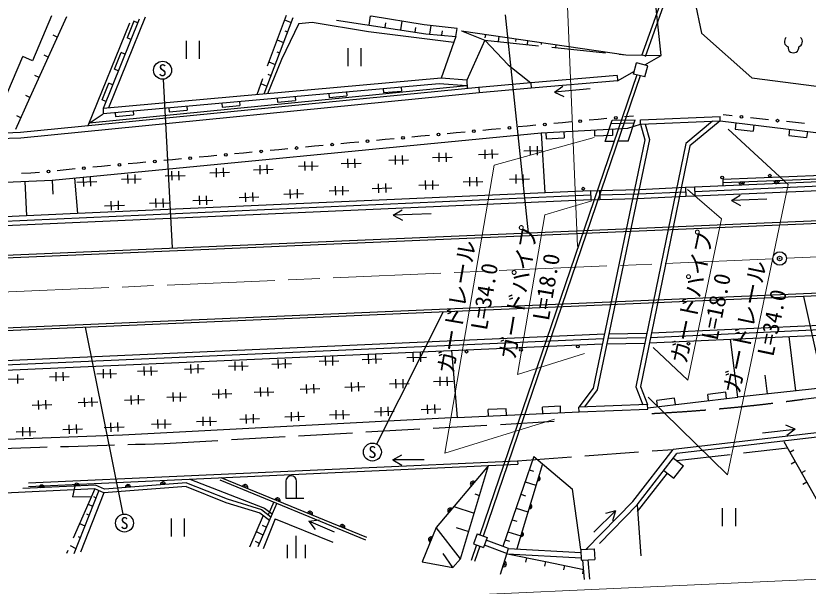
# Model space of a CAD drawing. Units: millimetres, scale not verified. Extents: x 40000 to 680000, y 20000 to 380000.
# Drawn here: x 384780 to 472979, y 256106 to 319569 of the extents above; entities that cross this region are included whole.
import ezdxf
from ezdxf.enums import TextEntityAlignment as Align

# ---------------------------------------------------------------- set-up
doc = ezdxf.new("R2010")
doc.units = ezdxf.units.MM
doc.header["$LTSCALE"] = 1000
doc.header["$PDMODE"] = 32
doc.header["$PDSIZE"] = 500
doc.linetypes.add('CHAIN', pattern=[18.5, 12, -1.5, 3.5, -1.5])
doc.linetypes.add('DASHED', pattern=[7.5, 6, -1.5])
for name, color, linetype, lineweight in [('M-BGD', 7, 'Continuous', 25), ('M-BGD-EXST', 7, 'Continuous', 25), ('M-BMK', 2, 'CHAIN', 13), ('M-BMK-SRVR', 3, 'Continuous', 25), ('M-STR-HTXT', 7, 'Continuous', 13)]:
    doc.layers.add(name, color=color, linetype=linetype, lineweight=lineweight)
doc.styles.add('ＭＳ ゴシック', font='')
doc.styles.get('ＭＳ ゴシック').set_extended_font_data('MS Gothic')

msp = doc.modelspace()

# ---------------------------------------------------------------- linework, layer by layer
at = {"layer": 'M-BGD', "linetype": 'DASHED'}
for p, q in [((456621, 315151), (455980, 321293)), ((460330, 321397), (461121, 317655)), ((456454, 320786), (454139, 314277)), ((456831, 320652), (454528, 314178)), ((414864, 319603), (411590, 310794)), ((430245, 318556), (424143, 319578)), ((433905, 318160), (430245, 318556)), ((437005, 316863), (434994, 312422)), ((437005, 316863), (452671, 315214)), ((437005, 316863), (439578, 314104)), ((439578, 314104), (442110, 312111)), ((442110, 312111), (436303, 311609)), ((442158, 311513), (436351, 311010)), ((454059, 299759), (459355, 299999)), ((454163, 300260), (459335, 300499)), ((453953, 299254), (459375, 299500)), ((472425, 276910), (530317, 284066)), ((401285, 271986), (445469, 274495)), ((440636, 270066), (457970, 271328)), ((458322, 270097), (470673, 271482)), ((453988, 264396), (457336, 268668)), ((393555, 266951), (390430, 259733)), ((413483, 265471), (412859, 264046)), ((413829, 265329), (413314, 264151)), ((453930, 265146), (449151, 260256)), ((412314, 263963), (410779, 260441)), ((439625, 260297), (437146, 261218)), ((436058, 260686), (435472, 258967)), ((436433, 260548), (435850, 258838)), ((439501, 259703), (436939, 260655))]:
    msp.add_line(p, q, dxfattribs=at)
at = {"layer": 'M-BGD'}
for p, q in [((388740, 319557), (386642, 314581)), ((390414, 319459), (388382, 314971)), ((399186, 319417), (395111, 309328)), ((415618, 319333), (412375, 310863)), ((424210, 319567), (424067, 318536)), ((397418, 318747), (392800, 307313)), ((398494, 319186), (394490, 309273)), ((397931, 318986), (397182, 317130)), ((398340, 318805), (397931, 318986)), ((416291, 318733), (414345, 314708)), ((414683, 319116), (415422, 318820)), ((416291, 318733), (417784, 318850)), ((420483, 319084), (430410, 317567)), ((425921, 318790), (425848, 318264)), ((427743, 318975), (427607, 317995)), ((430970, 318478), (430838, 317529)), ((414707, 317909), (415024, 317782)), ((429285, 318263), (429213, 317749)), ((430410, 317567), (433773, 317270)), ((432231, 317889), (432164, 317412)), ((433773, 317270), (433905, 318160)), ((434400, 317885), (452671, 315214)), ((434400, 317885), (437005, 316863)), ((461121, 317655), (466718, 312666)), ((389398, 317215), (388943, 317421)), ((397591, 316950), (397182, 317130)), ((413861, 316902), (414577, 316615)), ((433773, 317270), (432124, 312620)), ((437035, 317112), (437089, 317492)), ((438507, 316705), (438587, 317273)), ((440450, 316731), (440487, 316995)), ((441729, 316366), (441791, 316805)), ((443279, 316394), (443306, 316583)), ((444887, 316033), (444931, 316346)), ((383268, 309640), (385546, 315043)), ((386642, 314581), (385546, 315043)), ((388382, 314971), (386351, 310482)), ((388382, 314971), (387927, 315177)), ((395769, 313631), (396518, 315487)), ((396927, 315306), (396518, 315487)), ((413829, 315560), (414127, 315441)), ((452671, 315214), (456621, 315151)), ((454810, 314106), (456621, 315151)), ((414345, 314708), (412790, 310900)), ((412947, 314444), (413640, 314167)), ((453547, 313087), (453869, 314346)), ((455129, 314024), (453869, 314346)), ((454807, 312765), (455129, 314024)), ((396177, 313451), (395769, 313631)), ((451758, 312345), (453635, 313427)), ((387366, 312727), (386911, 312933)), ((432124, 312620), (394490, 309273)), ((412841, 313080), (413173, 312947)), ((434994, 312422), (432124, 312620)), ((434994, 312422), (435004, 311482)), ((453889, 312999), (436445, 261822)), ((454278, 312900), (436820, 261684)), ((451706, 312943), (442110, 312111)), ((451758, 312345), (442158, 311513)), ((451706, 312943), (451758, 312345)), ((454807, 312765), (453547, 313087)), ((466718, 312666), (490113, 309666)), ((436293, 311608), (385304, 306573)), ((435000, 311781), (392927, 307627)), ((394388, 310212), (395137, 312067)), ((431886, 311996), (394493, 308671)), ((395546, 311887), (395137, 312067)), ((412049, 312029), (412718, 311760)), ((425677, 311444), (425714, 311022)), ((427669, 311621), (427707, 311199)), ((435000, 311781), (431886, 311996)), ((436303, 311609), (436351, 311010)), ((442110, 312111), (442158, 311513)), ((386351, 310482), (384737, 306917)), ((436351, 311010), (385345, 305974)), ((386351, 310482), (385895, 310689)), ((415860, 310571), (415898, 310149)), ((419608, 310904), (419646, 310482)), ((419646, 310482), (421638, 310659)), ((421600, 311081), (421638, 310659)), ((425714, 311022), (427707, 311199)), ((394797, 310031), (394388, 310212)), ((407696, 309845), (407734, 309423)), ((407734, 309423), (409726, 309600)), ((409688, 310022), (409726, 309600)), ((413868, 310394), (413906, 309972)), ((413906, 309972), (415898, 310149)), ((394490, 309273), (394493, 308671)), ((395848, 308791), (395886, 308370)), ((397840, 308969), (397878, 308547)), ((401827, 309323), (401864, 308901)), ((401864, 308901), (403856, 309078)), ((403819, 309500), (403856, 309078)), ((385335, 308238), (384879, 308444)), ((392927, 307627), (394493, 308671)), ((395886, 308370), (397878, 308547)), ((449585, 308044), (448599, 307950)), ((450572, 308137), (449585, 308044)), ((450378, 305574), (451163, 307944)), ((451163, 307944), (453717, 308011)), ((453532, 308418), (452545, 308324)), ((452932, 305641), (453717, 308011)), ((454324, 307998), (463171, 308384)), ((454333, 307498), (454324, 307998)), ((454333, 307498), (463179, 307883)), ((462346, 307843), (459357, 305374)), ((463179, 307883), (459810, 305096)), ((463179, 307883), (463171, 308384)), ((463179, 307883), (502707, 303112)), ((464538, 308442), (463533, 308550)), ((467553, 308120), (466548, 308227)), ((468558, 308012), (467553, 308120)), ((438732, 307015), (437745, 306922)), ((441692, 307296), (440705, 307202)), ((442678, 307389), (441692, 307296)), ((443240, 306567), (452914, 307053)), ((445639, 307670), (444652, 307576)), ((446625, 307763), (445639, 307670)), ((451048, 307594), (453601, 307661)), ((451186, 306967), (451211, 306267)), ((452914, 307053), (454333, 307498)), ((454333, 307498), (454802, 305758)), ((454843, 307520), (455323, 305805)), ((464945, 307670), (464867, 306975)), ((464867, 306975), (466853, 306735)), ((466931, 307431), (466853, 306735)), ((471574, 307689), (470569, 307797)), ((470902, 306951), (470824, 306256)), ((472579, 307581), (471574, 307689)), ((385304, 306573), (351528, 305336)), ((388815, 301273), (443240, 306567)), ((429852, 306174), (428865, 306080)), ((430838, 306267), (429852, 306174)), ((433798, 306548), (432812, 306454)), ((434785, 306641), (433798, 306548)), ((437745, 306922), (436758, 306828)), ((443240, 306567), (443662, 299875)), ((443792, 306594), (443816, 305895)), ((445789, 306695), (445814, 305995)), ((449189, 306866), (449213, 306166)), ((451211, 306267), (449213, 306166)), ((470824, 306256), (472809, 306016)), ((472888, 306711), (472809, 306016)), ((385345, 305974), (351548, 304736)), ((421958, 305425), (420972, 305332)), ((422945, 305519), (421958, 305425)), ((425905, 305799), (424918, 305706)), ((426892, 305893), (425905, 305799)), ((443816, 305895), (445814, 305995)), ((454802, 305758), (449029, 278152)), ((455323, 305805), (449495, 277935)), ((451367, 305600), (450378, 305574)), ((452932, 305641), (451793, 305611)), ((459357, 305374), (453798, 278299)), ((410118, 304303), (409132, 304210)), ((411105, 304397), (410118, 304303)), ((414065, 304677), (413078, 304584)), ((415052, 304771), (414065, 304677)), ((418012, 305051), (417025, 304958)), ((418998, 305145), (418012, 305051)), ((431854, 304313), (431880, 303313)), ((432654, 304333), (432679, 303334)), ((436976, 304666), (437002, 303666)), ((437776, 304687), (437801, 303687)), ((441313, 304541), (443365, 304593)), ((442000, 305059), (442025, 304059)), ((442800, 305079), (442825, 304079)), ((459810, 305096), (454316, 278335)), ((402225, 303555), (401238, 303462)), ((403212, 303649), (402225, 303555)), ((406172, 303929), (405185, 303836)), ((407158, 304023), (406172, 303929)), ((421695, 303646), (421721, 302646)), ((422495, 303666), (422520, 302666)), ((426307, 303494), (428506, 303551)), ((426994, 304012), (427019, 303012)), ((427793, 304032), (427819, 303033)), ((431167, 303795), (433366, 303851)), ((436289, 304148), (438488, 304205)), ((460334, 300539), (529282, 303533)), ((391372, 302527), (390385, 302433)), ((394332, 302807), (393345, 302714)), ((395318, 302901), (394332, 302807)), ((398278, 303181), (397292, 303088)), ((399265, 303275), (398278, 303181)), ((407068, 302625), (407094, 301625)), ((407868, 302646), (407894, 301646)), ((411922, 302965), (411948, 301966)), ((412722, 302986), (412747, 301986)), ((416233, 302827), (418432, 302883)), ((416920, 303345), (416945, 302345)), ((417720, 303365), (417745, 302366)), ((421008, 303128), (423207, 303184)), ((460354, 300040), (529312, 303034)), ((460375, 299540), (529341, 302535)), ((386438, 302059), (385425, 302018)), ((387425, 302153), (386438, 302059)), ((390385, 302433), (389398, 302340)), ((397217, 301899), (397242, 300899)), ((398017, 301920), (398042, 300920)), ((401416, 301754), (403616, 301811)), ((402103, 302272), (402129, 301272)), ((402903, 302292), (402929, 301293)), ((406381, 302107), (408581, 302164)), ((411235, 302448), (413434, 302504)), ((440430, 301899), (440456, 300899)), ((441230, 301920), (441255, 300920)), ((322983, 298566), (388815, 301273)), ((385798, 301149), (385950, 297312)), ((388822, 301274), (388882, 299744)), ((391326, 301517), (391626, 297560)), ((391585, 301067), (393784, 301124)), ((392271, 301585), (392297, 300585)), ((393071, 301606), (393097, 300606)), ((396530, 301381), (398729, 301438)), ((425123, 300885), (425148, 299885)), ((425923, 300906), (425948, 299906)), ((429656, 300714), (431855, 300770)), ((430343, 301232), (430369, 300232)), ((431143, 301252), (431168, 300253)), ((434582, 301087), (436781, 301143)), ((435269, 301605), (435294, 300605)), ((436068, 301625), (436094, 300625)), ((439743, 301381), (441942, 301438)), ((463470, 301375), (463493, 300677)), ((448762, 300102), (391626, 297560)), ((410326, 299878), (410352, 298878)), ((411126, 299898), (411151, 298899)), ((415284, 300244), (415310, 299244)), ((416084, 300265), (416110, 299265)), ((419642, 300094), (421842, 300151)), ((420329, 300612), (420355, 299612)), ((421129, 300632), (421155, 299633)), ((424436, 300367), (426635, 300424)), ((448762, 300102), (449761, 300142)), ((448762, 300102), (448802, 299102)), ((449761, 300142), (454163, 300260)), ((449761, 300142), (449802, 299143)), ((459335, 300499), (460334, 300539)), ((459335, 300499), (459375, 299500)), ((460334, 300539), (460375, 299540)), ((448784, 299602), (321991, 293962)), ((448806, 299103), (322007, 293462)), ((400337, 299230), (400363, 298230)), ((401137, 299251), (401163, 298251)), ((404497, 299007), (406697, 299063)), ((405184, 299524), (405210, 298525)), ((405984, 299545), (406010, 298545)), ((409639, 299360), (411838, 299416)), ((414597, 299726), (416797, 299783)), ((448802, 299102), (449802, 299143)), ((449766, 299642), (454058, 299757)), ((449772, 299142), (453953, 299254)), ((459375, 299500), (460375, 299540)), ((345230, 291306), (523733, 298929)), ((345244, 291006), (523750, 298629)), ((394666, 298438), (396865, 298494)), ((395353, 298955), (395378, 297956)), ((396152, 298976), (396178, 297976)), ((399650, 298712), (401849, 298769)), ((391626, 297560), (321948, 294520)), ((524513, 290892), (321114, 282139)), ((524523, 290592), (321131, 281840)), ((455536, 284278), (496368, 286178)), ((455308, 283166), (496413, 285079)), ((455432, 283773), (496388, 285678)), ((321722, 278505), (450290, 284180)), ((450803, 284190), (455023, 284268)), ((321750, 278005), (450184, 283675)), ((450570, 283078), (454795, 283157)), ((450697, 283685), (454920, 283763)), ((465155, 277142), (464346, 283587)), ((470844, 283889), (471552, 277826)), ((321783, 277406), (450058, 283069)), ((433926, 274887), (433311, 282330)), ((419215, 281652), (419241, 280653)), ((420015, 281673), (420041, 280673)), ((423327, 281341), (425526, 281397)), ((424013, 281858), (424039, 280859)), ((424813, 281879), (424839, 280879)), ((428301, 281547), (430501, 281603)), ((428988, 282064), (429014, 281065)), ((429788, 282085), (429814, 281085)), ((399022, 280534), (399047, 279534)), ((399821, 280554), (399847, 279555)), ((404232, 280769), (404258, 279770)), ((405032, 280790), (405057, 279790)), ((408461, 280575), (410660, 280632)), ((409148, 281093), (409174, 280093)), ((409948, 281114), (409973, 280114)), ((413259, 280811), (415458, 280867)), ((413946, 281329), (413972, 280329)), ((414746, 281349), (414772, 280349)), ((418528, 281135), (420728, 281191)), ((384956, 279671), (384982, 278671)), ((389219, 279916), (389245, 278916)), ((390019, 279936), (390045, 278936)), ((393802, 279722), (396001, 279778)), ((394489, 280239), (394514, 279240)), ((395288, 280260), (395314, 279260)), ((398335, 280016), (400534, 280072)), ((403545, 280251), (405744, 280308)), ((383469, 279133), (385669, 279189)), ((388532, 279398), (390732, 279454)), ((422100, 278782), (422126, 277783)), ((422900, 278803), (422925, 277803)), ((427045, 279135), (427071, 278136)), ((427845, 279156), (427871, 278156)), ((431274, 278868), (433474, 278924)), ((431961, 279386), (431987, 278386)), ((432761, 279406), (432787, 278407)), ((468164, 279574), (468407, 277490)), ((407323, 278002), (407349, 277003)), ((408123, 278023), (408148, 277023)), ((411989, 278208), (412014, 277209)), ((412788, 278229), (412814, 277229)), ((416424, 278044), (418623, 278100)), ((417111, 278561), (417136, 277562)), ((417910, 278582), (417936, 277582)), ((421413, 278264), (423612, 278321)), ((426359, 278618), (428558, 278674)), ((449029, 278152), (447457, 276018)), ((449495, 277935), (448096, 276042)), ((453798, 278299), (454575, 276283)), ((454316, 278335), (455103, 276302)), ((475407, 278238), (465155, 277142)), ((392399, 277060), (392424, 276061)), ((393198, 277081), (393224, 276081)), ((397579, 277325), (397605, 276325)), ((398379, 277346), (398405, 276346)), ((401573, 277131), (403772, 277188)), ((402260, 277649), (402285, 276649)), ((403060, 277669), (403085, 276670)), ((406636, 277484), (408835, 277541)), ((411302, 277690), (413501, 277747)), ((455119, 275949), (465155, 277142)), ((458114, 277010), (456128, 276774)), ((458201, 276315), (458114, 277010)), ((463799, 277686), (461813, 277450)), ((461901, 276755), (461813, 277450)), ((463887, 276991), (463799, 277686)), ((386590, 276248), (388789, 276304)), ((387277, 276766), (387302, 275766)), ((388076, 276786), (388102, 275787)), ((391712, 276542), (393911, 276599)), ((396892, 276807), (399092, 276864)), ((430578, 276295), (430603, 275295)), ((431378, 276315), (431403, 275316)), ((445402, 276123), (443404, 276029)), ((445425, 275423), (445402, 276123)), ((455103, 276302), (447457, 276018)), ((455126, 275803), (455103, 276302)), ((456215, 276079), (456128, 276774)), ((410384, 275206), (410410, 274206)), ((411184, 275226), (411210, 274227)), ((415418, 275471), (415444, 274471)), ((416218, 275491), (416243, 274491)), ((419706, 275159), (421905, 275215)), ((420393, 275677), (420418, 274677)), ((421193, 275697), (421218, 274698)), ((424710, 275512), (426909, 275569)), ((425397, 276030), (425423, 275030)), ((426197, 276050), (426222, 275051)), ((429891, 275777), (432090, 275833)), ((433926, 274887), (447480, 275519)), ((439373, 275842), (437375, 275748)), ((437397, 275049), (437375, 275748)), ((439395, 275142), (439373, 275842)), ((443427, 275330), (443404, 276029)), ((447480, 275519), (447457, 276018)), ((447480, 275519), (455126, 275803)), ((396112, 274314), (396138, 273314)), ((433926, 274887), (396653, 272917)), ((400552, 274646), (400578, 273647)), ((401352, 274667), (401378, 273667)), ((404899, 274423), (407098, 274479)), ((405586, 274941), (405612, 273941)), ((406386, 274961), (406412, 273962)), ((409697, 274688), (411897, 274744)), ((414731, 274953), (416930, 275009)), ((385510, 273793), (385536, 272793)), ((386310, 273813), (386336, 272814)), ((390004, 273540), (392204, 273596)), ((390691, 274058), (390717, 273058)), ((391491, 274078), (391517, 273079)), ((394626, 273775), (396825, 273832)), ((395313, 274293), (395338, 273293)), ((399866, 274129), (402065, 274185)), ((396653, 272917), (377429, 272169)), ((384823, 273275), (387023, 273331)), ((470268, 272205), (472814, 267661)), ((453477, 265541), (457970, 271328)), ((453930, 265146), (458376, 270872)), ((471390, 271224), (470954, 270980)), ((386187, 267592), (440636, 270066)), ((442442, 270519), (438990, 260533)), ((440636, 270066), (440654, 269666)), ((442442, 270519), (446740, 266913)), ((457980, 270362), (459101, 269491)), ((471541, 269933), (471105, 269689)), ((386205, 267193), (440654, 269666)), ((437396, 269518), (431559, 262626)), ((434286, 259128), (437396, 269518)), ((443394, 269720), (440547, 260245)), ((441937, 269057), (442387, 268914)), ((458038, 268122), (459101, 269491)), ((407617, 268211), (423799, 261549)), ((456917, 268993), (458038, 268122)), ((472664, 268953), (472228, 268708)), ((393631, 267355), (385575, 266959)), ((391118, 266042), (391438, 267431)), ((394653, 266899), (393631, 267355)), ((403785, 267610), (394653, 266899)), ((403785, 267610), (408296, 265809)), ((404154, 268008), (412450, 264794)), ((407503, 267933), (423685, 261271)), ((441479, 267732), (442682, 267350)), ((472814, 267661), (472378, 267417)), ((472814, 267661), (475361, 263118)), ((393555, 266951), (377044, 266139)), ((394022, 266743), (391236, 259709)), ((394583, 266493), (391972, 259899)), ((394583, 266493), (393555, 266951)), ((403723, 267204), (394583, 266493)), ((403723, 267204), (408162, 265432)), ((435869, 266361), (436398, 266185)), ((447677, 260195), (446740, 266913)), ((391118, 266042), (393180, 266084)), ((393417, 266064), (393701, 265931)), ((408296, 265809), (412110, 264627)), ((440996, 266335), (441530, 266166)), ((453477, 265541), (448277, 260220)), ((392815, 265241), (393331, 264998)), ((408162, 265432), (411922, 264266)), ((412110, 264627), (413165, 263809)), ((412450, 264794), (413314, 264151)), ((433552, 264979), (435812, 264226)), ((440465, 264799), (441789, 264378)), ((453930, 265146), (454370, 259496)), ((392655, 264144), (392940, 264010)), ((413314, 264151), (411702, 260463)), ((411922, 264266), (412999, 263431)), ((391880, 263081), (392463, 262807)), ((412208, 262903), (412667, 262670)), ((413659, 263607), (412296, 260265)), ((413659, 263607), (420079, 261012)), ((440014, 263497), (440540, 263330)), ((411544, 262196), (412286, 261799)), ((431559, 262626), (429998, 258822)), ((434286, 259128), (431559, 262626)), ((433781, 262646), (435198, 262173)), ((439548, 262147), (440982, 261691)), ((391731, 261623), (391953, 261519)), ((411416, 261122), (411882, 260875)), ((436132, 261937), (435718, 260811)), ((436132, 261937), (437258, 261523)), ((437258, 261523), (436844, 260397)), ((439244, 261269), (439749, 261109)), ((390813, 260618), (391473, 260308)), ((435718, 260811), (436844, 260397)), ((439439, 259706), (439625, 260297)), ((439625, 260297), (447692, 259842)), ((447677, 260195), (449176, 260257)), ((447677, 260195), (447726, 258996)), ((449176, 260257), (449225, 259058)), ((433428, 258185), (432352, 259743)), ((438726, 257437), (439439, 259706)), ((439501, 259703), (447716, 259240)), ((439501, 259703), (443725, 258834)), ((429998, 258822), (433428, 258185)), ((433428, 258185), (434286, 259128)), ((441613, 259268), (441512, 258779)), ((443725, 258834), (443624, 258344)), ((443725, 258834), (447998, 257955)), ((447726, 258996), (449225, 259058)), ((448093, 256844), (447908, 259004)), ((448690, 256895), (448508, 259028)), ((445837, 258399), (445737, 257910)), ((447950, 257965), (447849, 257475))]:
    msp.add_line(p, q, dxfattribs=at)
for points in [[(417784, 318850), (424037, 317822), (433552, 316645)], [(500579, 303369), (481847, 302102), (463470, 301375)], [(502707, 303112), (481868, 301702), (463483, 300975)], [(529057, 280034), (485401, 274518), (457970, 271328)], [(529193, 279393), (485461, 274022), (458376, 270872)]]:
    msp.add_lwpolyline(points, dxfattribs=at)
for centre in [(447612, 307857), (451559, 308231), (465543, 308335), (469563, 307904), (439718, 307109), (443665, 307483), (427878, 305986), (431825, 306361), (435772, 306735), (419985, 305238), (423932, 305612), (412092, 304490), (416038, 304864), (400252, 303368), (404198, 303742), (408145, 304116), (392358, 302620), (396305, 302994), (388412, 302246), (463402, 301585), (468715, 301787), (447948, 300339), (459649, 283086), (434953, 282198), (441012, 282402), (447347, 282765)]:
    msp.add_circle(centre, 150, dxfattribs=at)
for centre, radius, start, end in [((465575, 301058), 300, 182.26401, 2.26401), ((465575, 301058), 150, 182.26401, 2.26401), ((469472, 301212), 300, 182.26401, 2.26401), ((469472, 301212), 150, 182.26401, 2.26401), ((442906, 268095), 250, 253.27665, 73.27665), ((442906, 268095), 125, 253.27665, 73.27665), ((387655, 267061), 300, 2.8173, 182.8173), ((391551, 267253), 300, 2.8173, 182.8173), ((391551, 267253), 150, 2.8173, 182.8173), ((397275, 267103), 300, 4.45176, 184.45176), ((397275, 267103), 150, 4.45176, 184.45176), ((401163, 267406), 300, 4.45176, 184.45176), ((401163, 267406), 150, 4.45176, 184.45176), ((410298, 267107), 300, 337.62378, 157.62378), ((410298, 267107), 150, 337.62378, 157.62378), ((435669, 267480), 300, 49.73855, 229.73855), ((435669, 267480), 150, 49.73855, 229.73855), ((387655, 267061), 150, 2.8173, 182.8173), ((413905, 265622), 300, 337.62378, 157.62378), ((413905, 265622), 150, 337.62378, 157.62378), ((433149, 264503), 300, 49.73855, 229.73855), ((433149, 264503), 150, 49.73855, 229.73855), ((441971, 264983), 250, 253.27665, 73.27665), ((441971, 264983), 125, 253.27665, 73.27665), ((417511, 264137), 300, 337.62378, 157.62378), ((417511, 264137), 150, 337.62378, 157.62378), ((421117, 262653), 300, 337.62378, 157.62378), ((421117, 262653), 150, 337.62378, 157.62378), ((441036, 261870), 250, 253.27665, 73.27665), ((441036, 261870), 125, 253.27665, 73.27665), ((431012, 261294), 300, 67.68653, 247.68653), ((431012, 261294), 150, 67.68653, 247.68653), ((439083, 258572), 300, 252.56061, 72.56061), ((439083, 258572), 150, 252.56061, 72.56061)]:
    msp.add_arc(centre, radius, start, end, dxfattribs=at)
at = {"layer": 'M-BGD', "linetype": 'DASHED'}
for centre, radius, start, end in [((445851, 468741), 193663, 272.88304, 277.88701), ((-82617, 16018562), 15754010, 271.63642, 271.76018)]:
    msp.add_arc(centre, radius, start, end, dxfattribs=at)
at = {"layer": 'M-BGD-EXST'}
for p, q in [((439250, 319688), (441829, 295431)), ((403733, 316800), (403733, 314800)), ((405233, 314800), (405233, 316800)), ((421738, 315966), (421738, 313966)), ((423238, 313966), (423238, 315966)), ((401163, 312521), (402167, 293737)), ((444727, 311095), (445669, 311763)), ((448728, 311466), (444727, 311095)), ((444727, 311095), (445776, 310613)), ((464436, 299018), (465413, 299633)), ((468363, 299166), (464436, 299018)), ((464436, 299018), (465457, 298479)), ((426796, 297388), (427775, 298000)), ((431020, 297536), (426796, 297388)), ((426796, 297388), (427816, 296846)), ((472465, 288352), (476713, 268975)), ((432366, 286626), (424920, 271924)), ((392496, 284911), (396676, 264109)), ((467878, 273164), (471533, 273559)), ((471533, 273559), (470477, 274025)), ((471533, 273559), (470601, 272877)), ((426731, 270151), (427731, 270728)), ((430238, 270151), (426731, 270151)), ((426731, 270151), (427731, 269573)), ((414831, 267785), (414831, 265885)), ((416031, 265885), (416031, 267785)), ((414831, 265885), (416831, 265885)), ((463416, 264786), (463416, 262786)), ((464916, 262786), (464916, 264786)), ((449107, 262099), (451528, 264470)), ((451528, 264470), (450409, 264183)), ((451528, 264470), (451217, 263358)), ((402066, 263619), (402066, 261619)), ((403566, 261619), (403566, 263619)), ((417395, 263334), (418542, 263468)), ((420260, 262099), (417395, 263334)), ((417395, 263334), (418085, 262408)), ((415986, 259202), (415986, 261702)), ((414986, 260702), (414986, 259202)), ((416986, 260702), (416986, 259202))]:
    msp.add_line(p, q, dxfattribs=at)
for centre in [(401110, 313520), (424469, 271031), (396873, 263128)]:
    msp.add_circle(centre, 1000, dxfattribs=at)
for centre, start, end in [((470934, 316700), 131.41945, 251.14243), ((471734, 316700), 288.85757, 48.58055), ((471334, 316050), 172.14016, 7.85984), ((415431, 267785), 0, 180)]:
    msp.add_arc(centre, 600, start, end, dxfattribs=at)
at = {"layer": 'M-BMK'}
for p, q in [((569278, 296852), (470554, 292599)), ((469056, 292535), (370112, 288243))]:
    msp.add_line(p, q, dxfattribs=at)
at = {"layer": 'M-BMK-SRVR'}
msp.add_circle((469805, 292567), 750, dxfattribs=at)
msp.add_point((469805, 292567), dxfattribs=at)
at = {"layer": 'M-STR-HTXT'}
for p, q in [((447293, 293887), (445792, 329785)), ((464071, 306941), (470753, 300818)), ((449146, 306028), (438019, 302967)), ((438019, 302967), (432544, 270910)), ((470753, 300818), (464012, 268496)), ((459538, 300259), (463341, 296964)), ((448911, 298993), (443666, 297422)), ((443666, 297422), (440630, 279648)), ((463341, 296964), (459601, 279034)), ((455740, 282655), (459601, 279034)), ((448087, 282008), (440630, 279648)), ((464012, 268496), (455151, 277121)), ((432544, 270910), (444731, 274678)), ((555871, 260541), (200364, 244556))]:
    msp.add_line(p, q, dxfattribs=at)

# ---------------------------------------------------------------- texts
at = {"layer": 'M-BGD-EXST', "style": 'ＭＳ ゴシック'}
for p in [(401110, 313520), (424469, 271031), (396873, 263128)]:
    msp.add_text('S', height=1320, dxfattribs=at).set_placement(p, align=Align.MIDDLE_CENTER)
at = {"layer": 'M-STR-HTXT', "style": 'ＭＳ ゴシック'}
for s, rotation, p in [('ガードパイプ', 80.307, (442148, 288535)), ('ガードパイプ', 78.219, (461471, 287999)), ('ガードレール', 80.307, (435282, 286938)), ('L=18.0', 80.307, (445277, 289154)), ('L=34.0', 80.307, (438389, 288094)), ('ガードレール', 78.219, (467382, 284657)), ('L=18.0', 78.219, (464173, 286912)), ('L=34.0', 78.219, (470399, 285124))]:
    msp.add_text(s, height=1833, rotation=rotation, dxfattribs=at).set_placement(p, align=Align.BOTTOM_CENTER)

doc.saveas('drawing.dxf')
